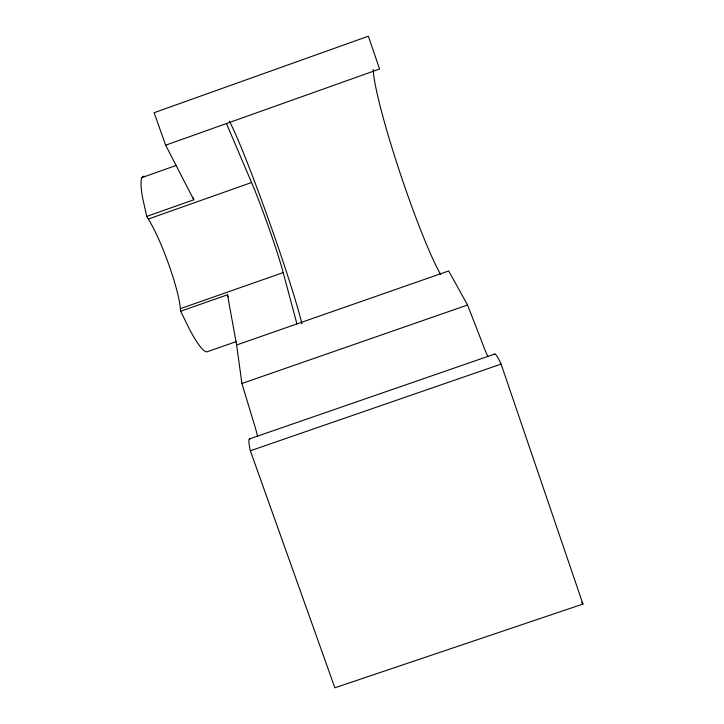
<?xml version="1.0" encoding="UTF-8"?>
<svg xmlns="http://www.w3.org/2000/svg" width="724" height="724" viewBox="0 0 724 724"><rect width="100%" height="100%" fill="white"/><g stroke="black" fill="none" stroke-linecap="round" stroke-linejoin="round"><path stroke-width="1.09" d="M165.651 145.189L379.584 69.024L368.353 36.2L154.112 112.709L165.651 145.189L193.77 199.77L146.755 216.404L142.637 198.005A93.351 12.896 69.9 0 1 145.298 176.647M142.004 177.57L176.004 165.488M146.755 216.404L148.32 219.046L251.545 182.52A56.734 2.824 70.5 0 1 283.193 272.586L296.931 323.927M236.259 341.601L207.734 351.556A93.351 12.896 69.9 0 1 189.688 329.619L180.656 311.22L180.367 308.659L283.193 272.586M180.656 311.22L227.481 294.795L228.359 296.759M257.563 436.246A35.585 4.407 71.1 0 0 253.092 420.427L241.916 383.485L236.621 344.977L448.69 270.957L467.559 305.003L481.632 341.23A35.838 3.81 70.5 0 0 487.858 356.561M241.916 383.485L467.559 305.003M249.581 438.88L494.691 354.063M250.35 450.771L501.099 364.1L582.956 604.069L334.868 687.8L250.35 450.771A29.584 3.792 71.5 0 1 250.142 439.006M581.616 602.25L582.956 604.069M226.485 123.532L251.545 182.52M193.208 197.625L193.77 199.77M227.481 294.795L236.621 344.977M440.572 274.405A115.523 10.498 71.4 0 1 398.698 168.819A115.523 10.498 71.4 0 1 373.24 69.468M229.327 121.207A114.989 5.756 70.5 0 1 267.726 217.291A114.989 5.756 70.5 0 1 301.926 323.936M148.32 219.046A56.562 8.588 69.8 0 1 180.367 308.659M494.392 354.488A29.811 3.276 70.2 0 1 501.099 364.1"/></g></svg>
